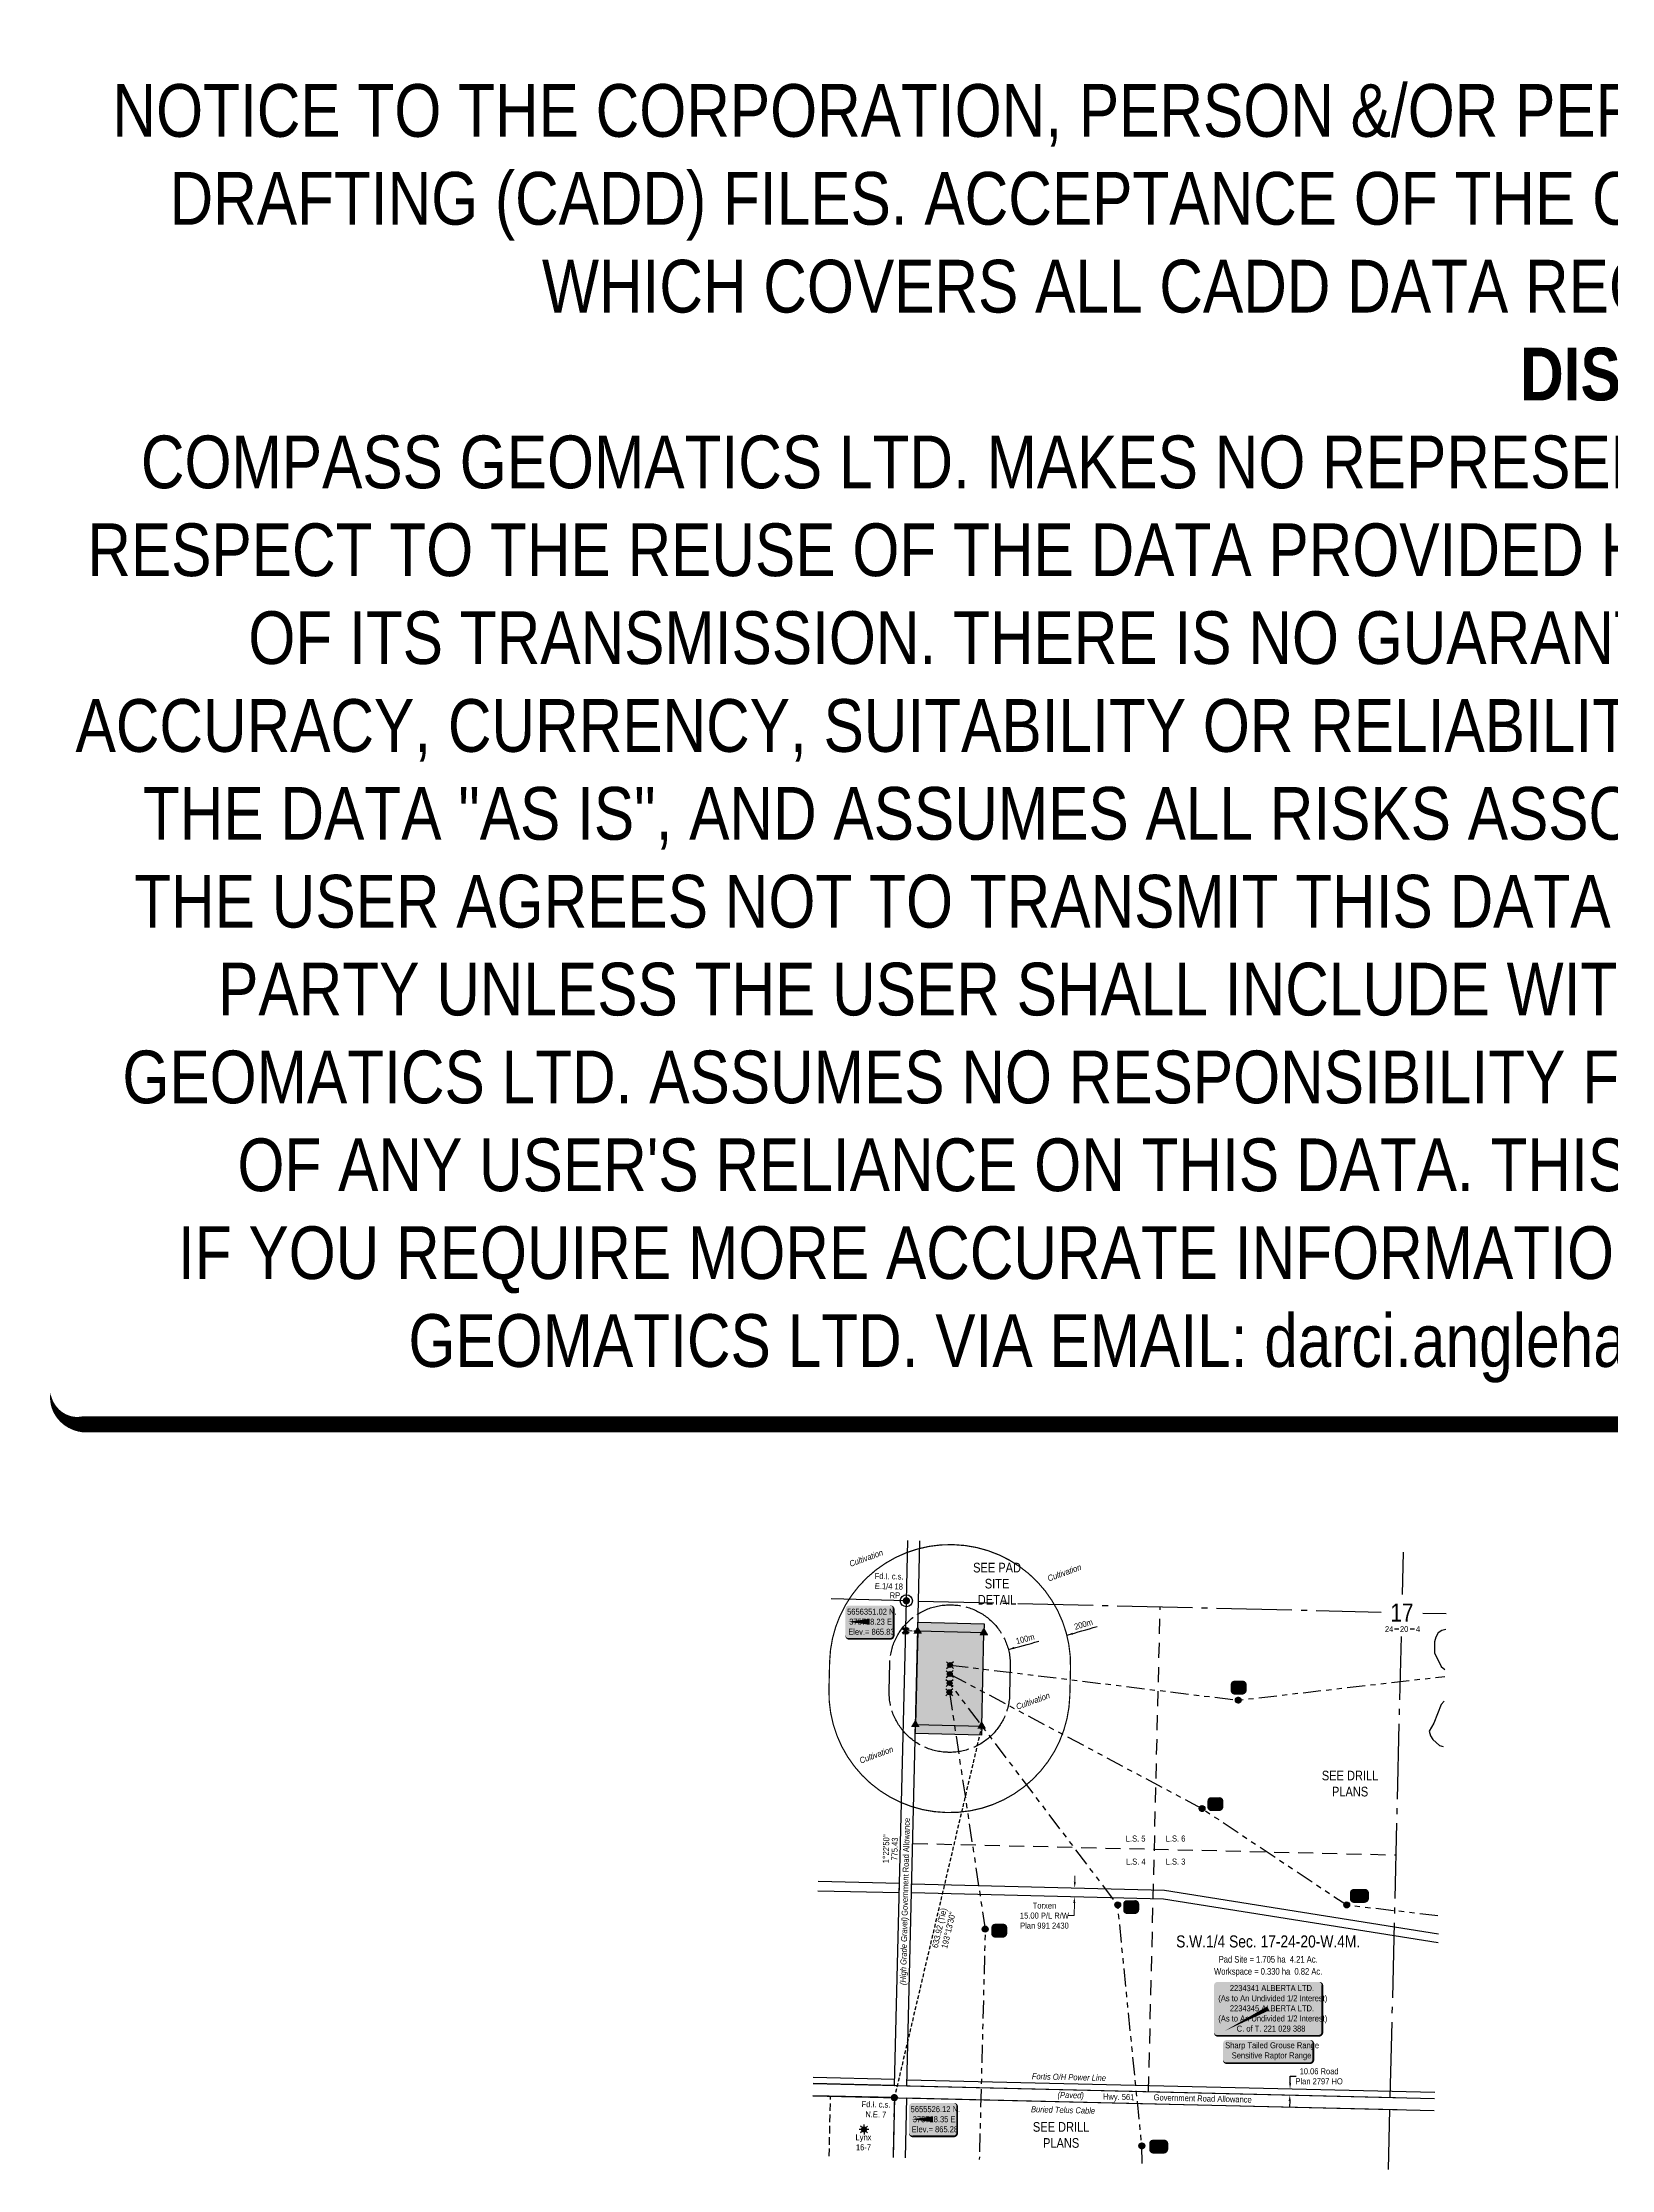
# Model space of a CAD drawing. Extents: x 374305 to 379832, y 5655407 to 5658938.
# Drawn here: x 374305 to 376908, y 5655407 to 5658938 of the extents above; entities that cross this region are included whole.
import ezdxf
from ezdxf.enums import TextEntityAlignment as Align

# ---------------------------------------------------------------- set-up
doc = ezdxf.new("R2010")
doc.units = 0
doc.header["$LTSCALE"] = 5
doc.header["$PDMODE"] = 34
doc.header["$PDSIZE"] = 0.03
for name, pattern in [('foc-ACCESSROAD', [3.75, 2.5, -1.25]), ('foc-BUFFER', [16.75, 15, -1.75]), ('foc-DRILLPATH', [14.75, 6, -1.75, 1.75, -1.75, 1.75, -1.75]), ('foc-LSD', [8, 5, -3]), ('foc-QUARTERLINE', [33, 25, -3, 2, -3]), ('foc-TIELINE', [1.875, 1.25, -0.625])]:
    doc.linetypes.add(name, pattern=pattern)
doc.layers.get('Defpoints').update_dxf_attribs({"color": 9})
for name, color, linetype in [('10', 1, 'Continuous'), ('35', 37, 'Continuous'), ('9', 3, 'Continuous'), ('AS-OWNER', 7, 'Continuous'), ('AS-POWER', 104, 'foc-POWER'), ('AS-TELUS', 224, 'foc-TEL'), ('AUX-BUFFER', 7, 'foc-BUFFER'), ('C-RW', 13, 'Continuous'), ('C-SYMBOL', 7, 'Continuous'), ('DETAIL-T', 7, 'Continuous'), ('F-AR', 190, 'foc-ACCESSROAD'), ('F-WS', 190, 'foc-ACCESSROAD'), ('F-WS-S', 190, 'Continuous'), ('L-AREAREQUIRED', 7, 'Continuous'), ('L-AREAWORK', 5, 'Continuous'), ('L-BD', 7, 'Continuous'), ('L-DETAIL-T', 3, 'Continuous'), ('L-MON', 1, 'Continuous'), ('L-MON-T', 1, 'Continuous'), ('L-QSEC', 8, 'foc-QUARTERLINE'), ('L-ROAD-T', 7, 'Continuous'), ('L-SEC', 7, 'Continuous'), ('L-SECLBL', 7, 'Continuous'), ('L-SECTION-LSD', 7, 'foc-LSD'), ('L-TIE', 7, 'foc-TIELINE'), ('L-TITLEDB', 4, 'Continuous'), ('L-TITLEDB-T', 4, 'Continuous'), ('P-PDRILLPATH', 12, 'foc-DRILLPATH'), ('P-PROPOSED', 10, 'Continuous'), ('P-PROPOSED-H', 21, 'Continuous'), ('P-TEMP-H', 41, 'Continuous'), ('P-TEMP_WORKSPACE', 46, 'Continuous'), ('T-WATER', 160, 'Continuous')]:
    doc.layers.add(name, color=color, linetype=linetype)
for name, color, linetype, lineweight in [('C-RW-T', 13, 'Continuous', 9), ('T-TEXT', 48, 'Continuous', 18), ('T-TIE-T', 201, 'Continuous', 18)]:
    doc.layers.add(name, color=color, linetype=linetype, lineweight=lineweight)
doc.layers.add('DISCLAIMER', color=7, linetype='Continuous', plot=False)
doc.styles.add('100L', font='ARIALN.TTF', dxfattribs={"height": 11})
doc.styles.add('175L', font='ARIALN.TTF', dxfattribs={"height": 20})
doc.styles.add('80', font='ARIALN.TTF', dxfattribs={"height": 10})
doc.styles.add('80CG', font='ARIALN.TTF', dxfattribs={"height": 10})
doc.styles.add('80L', font='ARIALN.TTF', dxfattribs={"height": 10})
doc.styles.add('80LS', font='ARIALNI.TTF', dxfattribs={"height": 10})
doc.styles.add('foc-LtypeFont', font='ARIALN.TTF', dxfattribs={"height": 7.35})
doc.styles.add('SIMPLEX', font='ARIALN.TTF')
doc.linetypes.add('foc-POWER', pattern='A,6,-1,["P",foc-LtypeFont,S=0.2,R=0,X=-0.625,Y=-0.75],-1.24,4', length=12.24)
doc.linetypes.add('foc-POWER-NOLINE', pattern='A,0,-4,["P",foc-LtypeFont,S=0.2,R=0,X=-0.625,Y=-0.75],-8.24', length=12.24)
doc.linetypes.add('foc-TEL', pattern='A,2,-1,["T",foc-LtypeFont,S=0.2,R=0,X=-0.425,Y=-0.75],-1.24,8', length=12.24)
doc.linetypes.add('foc-TEL-NOLINE', pattern='A,0,-2,["T",foc-LtypeFont,S=0.2,R=0,X=-0.425,Y=-0.75],-10.24', length=12.24)
doc.dimstyles.new('CG2011', dxfattribs={"dimscale": 5, "dimtxt": 9, "dimasz": 2, "dimexe": 0.2, "dimexo": 0.0625, "dimgap": 0.5, "dimtad": 0, "dimtih": 1, "dimtoh": 1, "dimzin": 0, "dimdsep": 46, "dimtxsty": '80CG', "dimcen": 0.1, "dimse1": 1, "dimse2": 1, "dimclrd": 256, "dimclrt": 256, "dimaunit": 1, "dimadec": 4, "dimazin": 0, "dimtfac": 0.06, "dimtofl": 0, "dimtmove": 0, "dimatfit": 1, "dimfxl": 0.2, "dimtolj": 1, "dimtzin": 0, "dimlwd": -1, "dimarcsym": 0})
doc.dimstyles.new('Compass 5 000', dxfattribs={"dimscale": 5, "dimtxt": 9, "dimasz": 2, "dimexe": 0.2, "dimexo": 0.0625, "dimgap": 0.5, "dimtad": 0, "dimtih": 1, "dimtoh": 1, "dimzin": 0, "dimdsep": 46, "dimtxsty": '80CG', "dimcen": 0.1, "dimse1": 1, "dimse2": 1, "dimclrd": 256, "dimclrt": 256, "dimaunit": 1, "dimadec": 4, "dimazin": 0, "dimtfac": 0.06, "dimtofl": 0, "dimtmove": 0, "dimatfit": 1, "dimfxl": 0.2, "dimtolj": 1, "dimtzin": 0, "dimlwd": -1, "dimarcsym": 0})

# ---------------------------------------------------------------- blocks, each defined once
blk = doc.blocks.new('fdia')
at = {"color": 255, "const_width": 1}
blk.add_lwpolyline([(-0.5, 0, 1), (0.5, 0, 1)], format="xyb", close=True, dxfattribs=at)
blk = doc.blocks.new('Fdiaa')
blk.add_blockref('fdia', (0, 0))
blk = doc.blocks.new('fdib')
at = {"color": 1, "const_width": 1.6}
blk.add_lwpolyline([(-0.4, 0, 1), (0.4, 0, 1)], format="xyb", close=True, dxfattribs=at)
at = {"color": 1}
blk.add_circle((0, 0), 0.8, dxfattribs=at)
blk = doc.blocks.new('Fdibb')
blk.add_blockref('fdib', (0, 0))
blk = doc.blocks.new('fdicc')
for name in ['Fdibb', 'Fdiaa']:
    blk.add_blockref(name, (0, 0))
blk = doc.blocks.new('FDI')
blk.add_blockref('fdicc', (0, 0))
blk = doc.blocks.new('TRIA')
blk.add_hatch(color=255).paths.add_polyline_path([(-0.04, 1.52), (-1.47, -0.87), (1.39, -0.87)])
blk = doc.blocks.new('TRIAA')
blk.add_blockref('TRIA', (0, 0))
blk = doc.blocks.new('TRIB')
at = {"color": 1}
blk.add_lwpolyline([(-1.12, -0.67), (-0.04, 1.13), (1.04, -0.67)], close=True, dxfattribs=at)
blk = doc.blocks.new('TRIBB')
blk.add_blockref('TRIB', (0, 0))
blk = doc.blocks.new('TRICC')
for name in ['TRIAA', 'TRIBB']:
    blk.add_blockref(name, (0, 0))
blk = doc.blocks.new('plspike')
blk.add_blockref('TRICC', (0, 0))
blk = doc.blocks.new('L-SECLBL')
at = {"layer": '9', "color": 7}
for p, q in [((-5.1, -27.8), (-12.3, -27.8)), ((20.7, -27.8), (13.5, -27.8))]:
    blk.add_line(p, q, dxfattribs=at)
at = {"layer": '10', "color": 2, "style": 'SIMPLEX'}
blk.add_attdef('SEC', text='', height=30, dxfattribs=at).set_placement((0, 0), align=Align.MIDDLE)
at = {"layer": '10', "color": 5, "style": '80L'}
blk.add_attdef('TWP', text='', height=9.5, dxfattribs=at).set_placement((-14.4, -27.4), align=Align.MIDDLE_RIGHT)
blk.add_attdef('RGE', text='', height=9.5, dxfattribs=at).set_placement((3.6, -27.4), align=Align.MIDDLE_CENTER)
blk.add_attdef('MER', text='', height=9.5, dxfattribs=at).set_placement((23.2, -27.4), align=Align.MIDDLE_LEFT)
blk = doc.blocks.new('*D370')
at = {"layer": 'C-RW-T', "transparency": 16777216}
for p, q in [((376017.8, 5655884.4), (376018, 5655894.4)), ((376016.5, 5655828.3), (376006.5, 5655828.3)), ((376017, 5655849.4), (376016.5, 5655828.3))]:
    blk.add_line(p, q, dxfattribs=at)
for points in [[(376015.3, 5655849.4), (376018.6, 5655849.4), (376017.2, 5655859.4)], [(376016.1, 5655884.4), (376019.5, 5655884.3), (376017.6, 5655874.4)]]:
    blk.add_solid(points, dxfattribs=at)
at = {"layer": 'Defpoints', "color": 0, "transparency": 16777216}
for p in [(375979.5, 5655860.3), (375979.9, 5655875.3), (376017.6, 5655874.4)]:
    blk.add_point(p, dxfattribs=at)
at = {"layer": 'C-RW-T', "transparency": 16777216, "insert": (375967.4, 5655828.3), "char_height": 10, "attachment_point": 5, "style": '80CG'}
blk.add_mtext('\\A1;Torxen\\P15.00 P/L R/W\\PPlan 991 2430', dxfattribs=at)
blk = doc.blocks.new('WC')
at = {"layer": 'L-MON'}
h = blk.add_hatch(color=255, dxfattribs=at)
h.dxf.hatch_style = 1
edge = h.paths.add_edge_path()
edge.add_arc((0, 0), 0.9, 0, 360)
at = {"layer": 'L-MON', "color": 240, "flags": 128}
for points in [[(-0.62, 0.5), (-1.23, 1.12)], [(0.52, 0.61), (1.13, 1.21)], [(-1.18, -1.18), (-0.56, -0.57)], [(1.16, -1.18), (0.56, -0.57)]]:
    blk.add_lwpolyline(points, dxfattribs=at)
at = {"layer": 'L-MON', "color": 240}
for radius in [0.8, 0.373]:
    blk.add_circle((0, 0), radius, dxfattribs=at)
blk = doc.blocks.new('*U373')
h = blk.add_hatch(color=255)
edge = h.paths.add_edge_path()
edge.add_line((-69, -20), (69, -20))
edge.add_arc((69, -14), 6, 270, 360)
edge.add_line((75, -14), (75, 12.5))
edge.add_arc((69, 12.5), 6, 0, 90)
edge.add_line((69, 18.5), (-69, 18.5))
edge.add_arc((-69, 12.5), 6, 90, 180)
edge.add_line((-75, 12.5), (-75, -14))
edge.add_arc((-69, -14), 6, 180, 270)
at = {"color": 131, "flags": 128}
blk.add_lwpolyline([(-69, -20, 3, 3, 0), (69, -20, 3, 3, 0.414214), (75, -14, 3, 3, 0), (75, 12.5, 3, 0, 0.414214), (69, 18.5, 0, 0, 0), (-69, 18.5, 0, 0, 0.414214), (-75, 12.5, 0, 0, 0), (-75, -14, 0, 3, 0.414214)], format="xyseb", close=True, dxfattribs=at)
at = {"color": 131, "style": '80'}
blk.add_attdef('ENTER_TEXT_001', (-36, -5), '', height=10, dxfattribs=at)
blk = doc.blocks.new('*U374')
h = blk.add_hatch(color=59)
edge = h.paths.add_edge_path()
edge.add_line((-84, -45.5), (84, -45.5))
edge.add_arc((84, -39.5), 6, 270, 360)
edge.add_line((90, -39.5), (90, 38))
edge.add_arc((84, 38), 6, 0, 90)
edge.add_line((84, 44), (-84, 44))
edge.add_arc((-84, 38), 6, 90, 180)
edge.add_line((-90, 38), (-90, -39.5))
edge.add_arc((-84, -39.5), 6, 180, 270)
at = {"color": 1, "flags": 128}
blk.add_lwpolyline([(-84, -45.5, 3, 3, 0), (84, -45.5, 3, 3, 0.414214), (90, -39.5, 3, 3, 0), (90, 38, 3, 0, 0.414214), (84, 44, 0, 0, 0), (-84, 44, 0, 0, 0.414214), (-90, 38, 0, 0, 0), (-90, -39.5, 0, 3, 0.414214)], format="xyseb", close=True, dxfattribs=at)
blk.add_lwpolyline([(-72.5, -37.6, 0, 7.5, 0), (0, 0, 0, 0, 0)], format="xyseb", dxfattribs=at)
at = {"color": 1, "style": '80'}
blk.add_attdef('ENTER_TEXT_001', (-36, -5), '', height=10, dxfattribs=at)
blk = doc.blocks.new('*U384')
h = blk.add_hatch(color=254)
edge = h.paths.add_edge_path()
edge.add_line((-34, -28.5), (34, -28.5))
edge.add_arc((34, -22.5), 6, 270, 360)
edge.add_line((40, -22.5), (40, 21))
edge.add_arc((34, 21), 6, 0, 90)
edge.add_line((34, 27), (-34, 27))
edge.add_arc((-34, 21), 6, 90, 180)
edge.add_line((-40, 21), (-40, -22.5))
edge.add_arc((-34, -22.5), 6, 180, 270)
at = {"color": 1, "flags": 128}
blk.add_lwpolyline([(-34, -28.5, 3, 3, 0), (34, -28.5, 3, 3, 0.414214), (40, -22.5, 3, 3, 0), (40, 21, 3, 0, 0.414214), (34, 27, 0, 0, 0), (-34, 27, 0, 0, 0.414214), (-40, 21, 0, 0, 0), (-40, -22.5, 0, 3, 0.414214)], format="xyseb", close=True, dxfattribs=at)
blk.add_lwpolyline([(-35.5, 0, 0, 10, 0), (0, 0, 5, 5, 0)], format="xyseb", dxfattribs=at)
at = {"color": 1, "style": '80'}
blk.add_attdef('ENTER_TEXT_001', (-36, -5), '', height=10, dxfattribs=at)
blk = doc.blocks.new('*U385')
at = {"layer": '35', "color": 3}
blk.add_circle((0, 0), 10, dxfattribs=at)
at = {"layer": '35', "color": 3, "style": '80'}
blk.add_attdef('RP_001', (-27.6, 3.8), '', height=10, dxfattribs=at)
blk = doc.blocks.new('*D390')
at = {"layer": 'Defpoints', "color": 0, "transparency": 16777216}
for p in [(375855.9, 5655543), (375856.1, 5655553), (376374.9, 5655540.7)]:
    blk.add_point(p, dxfattribs=at)
at = {"layer": 'L-TITLEDB-T', "transparency": 16777216}
for p, q in [((376375.1, 5655550.7), (376375.4, 5655561.5)), ((376375.4, 5655561.5), (376385.4, 5655561.5)), ((376374.4, 5655520.6), (376374.2, 5655510.6))]:
    blk.add_line(p, q, dxfattribs=at)
for points in [[(376373.5, 5655550.7), (376376.8, 5655550.6), (376374.9, 5655540.7)], [(376372.7, 5655520.7), (376376.1, 5655520.6), (376374.6, 5655530.6)]]:
    blk.add_solid(points, dxfattribs=at)
at = {"layer": 'L-TITLEDB-T', "transparency": 16777216, "insert": (376423.2, 5655561.5), "char_height": 10, "attachment_point": 5, "style": '80CG'}
blk.add_mtext('\\A1;10.06 Road\\PPlan 2797 HO', dxfattribs=at)
blk = doc.blocks.new('TEMP')
h = blk.add_hatch(color=255)
h.dxf.hatch_style = 1
h.paths.add_polyline_path([(0, 0.25), (-0.67, 1.15), (-0.67, 0.67), (-1.15, 0.67), (-0.25, 0), (-1.15, -0.67), (-0.67, -0.67), (-0.67, -1.15), (0, -0.25), (0.67, -1.15), (0.67, -0.67), (1.15, -0.67), (0.25, 0), (1.15, 0.67), (0.67, 0.67), (0.67, 1.15)])
h.paths.add_polyline_path([(0.57, 0.85), (0.57, 0.57), (0.85, 0.57), (0.08, 0), (0.85, -0.57), (0.57, -0.57), (0.57, -0.85), (0, -0.08), (-0.57, -0.85), (-0.57, -0.57), (-0.85, -0.57), (-0.08, 0), (-0.85, 0.57), (-0.57, 0.57), (-0.57, 0.85), (0, 0.08)], flags=16)
h = blk.add_hatch(color=1)
h.dxf.hatch_style = 1
h.paths.add_polyline_path([(0, 0.08), (-0.57, 0.85), (-0.57, 0.57), (-0.85, 0.57), (-0.08, 0), (-0.85, -0.57), (-0.57, -0.57), (-0.57, -0.85), (0, -0.08), (0.57, -0.85), (0.57, -0.57), (0.85, -0.57), (0.08, 0), (0.85, 0.57), (0.57, 0.57), (0.57, 0.85)])
at = {"color": 1}
for p, q in [((-0.08, 0), (0.08, 0)), ((0, 0.08), (0, -0.08))]:
    blk.add_line(p, q, dxfattribs=at)
at = {"color": 255, "flags": 128}
blk.add_lwpolyline([(-0.25, 0), (-1.15, 0.67), (-0.67, 0.67), (-0.67, 1.15), (0, 0.25), (0.67, 1.15), (0.67, 0.67), (1.15, 0.67), (0.25, 0), (1.15, -0.67), (0.67, -0.67), (0.67, -1.15), (0, -0.25), (-0.67, -1.15), (-0.67, -0.67), (-1.15, -0.67)], close=True, dxfattribs=at)
at = {"color": 1, "flags": 128}
blk.add_lwpolyline([(-0.08, 0), (-0.85, 0.57), (-0.57, 0.57), (-0.57, 0.85), (0, 0.08), (0.57, 0.85), (0.57, 0.57), (0.85, 0.57), (0.08, 0), (0.85, -0.57), (0.57, -0.57), (0.57, -0.85), (0, -0.08), (-0.57, -0.85), (-0.57, -0.57), (-0.85, -0.57)], close=True, dxfattribs=at)
blk = doc.blocks.new('plbh')
at = {"layer": 'L-MON'}
h = blk.add_hatch(color=255, dxfattribs=at)
h.dxf.hatch_style = 1
edge = h.paths.add_edge_path()
edge.add_arc((0, 0), 1.16, 0, 360)
h = blk.add_hatch(color=256, dxfattribs=at)
h.dxf.hatch_style = 1
h.paths.add_polyline_path([(-0.96, 0, 1), (0.96, 0, 1)])
h.paths.add_polyline_path([(0.91, 0, -1), (-0.91, 0, -1)], flags=16)
h.paths.add_polyline_path([(0.45, 0, -1), (-0.45, 0, -1)], flags=0)
h = blk.add_hatch(color=256, dxfattribs=at)
h.dxf.hatch_style = 1
h.paths.add_polyline_path([(-0.45, 0, 1), (0.45, 0, 1)])
h.paths.add_polyline_path([(0.4, 0, -1), (-0.4, 0, -1)], flags=16)
at = {"layer": 'L-MON', "color": 240}
for radius in [0.96, 0.91, 0.45, 0.4]:
    blk.add_circle((0, 0), radius, dxfattribs=at)
blk = doc.blocks.new('*U408')
h = blk.add_hatch(color=59)
edge = h.paths.add_edge_path()
edge.add_line((-6.5, -11.5), (6.5, -11.5))
edge.add_arc((6.5, -5.5), 6, 270, 360)
edge.add_line((12.5, -5.5), (12.5, 4))
edge.add_arc((6.5, 4), 6, 0, 90)
edge.add_line((6.5, 10), (-6.5, 10))
edge.add_arc((-6.5, 4), 6, 90, 180)
edge.add_line((-12.5, 4), (-12.5, -5.5))
edge.add_arc((-6.5, -5.5), 6, 180, 270)
at = {"color": 1, "flags": 128}
blk.add_lwpolyline([(-6.5, -11.5, 3, 3, 0), (6.5, -11.5, 3, 3, 0.414214), (12.5, -5.5, 3, 3, 0), (12.5, 4, 3, 0, 0.414214), (6.5, 10, 0, 0, 0), (-6.5, 10, 0, 0, 0.414214), (-12.5, 4, 0, 0, 0), (-12.5, -5.5, 0, 3, 0.414214)], format="xyseb", close=True, dxfattribs=at)
blk.add_lwpolyline([(-4.5, -7.4, 0, 7.5, 0), (0, 0, 0, 0, 0)], format="xyseb", dxfattribs=at)
at = {"color": 1, "style": '80'}
blk.add_attdef('ENTER_TEXT_001', (-36, -5), '', height=10, dxfattribs=at)
blk = doc.blocks.new('*U409')
h = blk.add_hatch(color=59)
edge = h.paths.add_edge_path()
edge.add_line((-9, -11.5), (9, -11.5))
edge.add_arc((9, -5.5), 6, 270, 360)
edge.add_line((15, -5.5), (15, 4))
edge.add_arc((9, 4), 6, 0, 90)
edge.add_line((9, 10), (-9, 10))
edge.add_arc((-9, 4), 6, 90, 180)
edge.add_line((-15, 4), (-15, -5.5))
edge.add_arc((-9, -5.5), 6, 180, 270)
at = {"color": 1, "flags": 128}
blk.add_lwpolyline([(-9, -11.5, 3, 3, 0), (9, -11.5, 3, 3, 0.414214), (15, -5.5, 3, 3, 0), (15, 4, 3, 0, 0.414214), (9, 10, 0, 0, 0), (-9, 10, 0, 0, 0.414214), (-15, 4, 0, 0, 0), (-15, -5.5, 0, 3, 0.414214)], format="xyseb", close=True, dxfattribs=at)
blk.add_lwpolyline([(-4.5, -7.4, 0, 7.5, 0), (0, 0, 0, 0, 0)], format="xyseb", dxfattribs=at)
at = {"color": 1, "style": '80'}
blk.add_attdef('ENTER_TEXT_001', (-36, -5), '', height=10, dxfattribs=at)
blk = doc.blocks.new('GAS')
h = blk.add_hatch(color=255)
h.dxf.hatch_style = 1
edge = h.paths.add_edge_path()
edge.add_arc((0, 0), 0.9, 0, 360)
for p, q in [((-0.81, 0), (-1.62, 0)), ((-0.57, 0.57), (-1.14, 1.14)), ((0, 0.81), (0, 1.62)), ((0.57, 0.57), (1.14, 1.14)), ((1.62, 0), (0.81, 0)), ((-0.57, -0.57), (-1.14, -1.14)), ((0, -0.81), (0, -1.62)), ((1.14, -1.14), (0.57, -0.57))]:
    blk.add_line(p, q)
blk.add_circle((0, 0), 0.8)
blk = doc.blocks.new('Disclaimer_Legal')
at = {"layer": 'DISCLAIMER', "color": 254, "flags": 128}
blk.add_lwpolyline([(-3612.9, -1104.6, 37.5, 37.5, 0), (4096.1, -1104.6, 37.5, 37.5, 0.414214), (4171.1, -1029.6, 37.5, 37.5, 0), (4171.1, 2078.7, 37.5, 0, 0.414214), (4096.1, 2153.7, 0, 0, 0), (-3612.9, 2153.7, 0, 0, 0.414214), (-3687.9, 2078.7, 0, 0, 0), (-3687.9, -1029.6, 0, 37.5, 0.414214)], format="xyseb", close=True, dxfattribs=at)
at = {"layer": 'DISCLAIMER', "color": 254, "insert": (241.6, 533.9), "char_height": 125, "width": 7717.568, "attachment_point": 5, "style": '80'}
blk.add_mtext('NOTICE TO THE CORPORATION, PERSON &/OR PERSONS REGARDING THIS COMPUTER AIDED DESIGN AND DRAFTING (CADD) FILES. ACCEPTANCE OF THE CADD DATA IS BASED ON THE FOLLOWING DISCLAIMER WHICH COVERS ALL CADD DATA RECIEVED FROM COMPASS GEOMATICS LTD.\\P{\\fArial Narrow|b1|i0|c0|p34;DISCLAIMER}\\PCOMPASS GEOMATICS LTD. MAKES NO REPRESENTATION OR WARRANTIES, EXPRESS OR IMPLIED, WITH RESPECT TO THE REUSE OF THE DATA PROVIDED HEREWITH, REGARDLESS OF ITS FORMAT OR THE MEANS OF ITS TRANSMISSION. THERE IS NO GUARANTEE OR REPRESENTATION TO THE USER AS TO THE ACCURACY, CURRENCY, SUITABILITY OR RELIABILITY OF THIS DATA FOR ANY PURPOSE. THE USER ACCEPTS THE DATA "AS IS", AND ASSUMES ALL RISKS ASSOCIATED WITH ITS USE. BY ACCEPTANCE OF THIS DATA, THE USER AGREES NOT TO TRANSMIT THIS DATA OR PROVIDE ACCESS OR ANY PART OF IT TO ANOTHER PARTY UNLESS THE USER SHALL INCLUDE WITH THE DATA A COPY OF THIS DISCLAIMER. COMPASS GEOMATICS LTD. ASSUMES NO RESPONSIBILITY FOR ACTUAL OR CONSEQUENTIAL DAMAGE AS A RESULT OF ANY USER\'S RELIANCE ON THIS DATA. THIS CADD FILE IS FOR ILLUSTRATION PURPOSES ONLY.\\PIF YOU REQUIRE MORE ACCURATE INFORMATION, PLEASE CONTACT DARCI ANGLEHART AT COMPASS GEOMATICS LTD. VIA EMAIL: darci.anglehart@compassgeomatics.ca OR CELL: 506-961-7292', dxfattribs=at)

msp = doc.modelspace()

# ---------------------------------------------------------------- hatches: boundary and pattern name
at = {"layer": 'P-PROPOSED-H'}
h = msp.add_hatch(color=256, dxfattribs=at)
h.dxf.hatch_style = 1
h.paths.add_polyline_path([(375757.129, 5656300.57), (375753.396, 5656145.668), (375863.326, 5656143.019), (375867.059, 5656297.921)])
at = {"layer": 'P-TEMP-H'}
h = msp.add_hatch(color=256, dxfattribs=at)
h.dxf.hatch_style = 1
h.paths.add_polyline_path([(375757.49, 5656315.561), (375867.421, 5656312.911), (375867.059, 5656297.921), (375757.129, 5656300.57)])
h = msp.add_hatch(color=256, dxfattribs=at)
h.dxf.hatch_style = 1
h.paths.add_polyline_path([(375753.396, 5656145.668), (375863.326, 5656143.019), (375862.965, 5656128.028), (375753.034, 5656130.678)])

# ---------------------------------------------------------------- linework, layer by layer
at = {"layer": 'AUX-BUFFER', "color": 251, "linetype": 'foc-BUFFER', "flags": 128}
msp.add_lwpolyline([(375910.718, 5656242.371), (375909.61, 5656196.4, -0.41421356), (375807.777, 5656099.36), (375806.777, 5656099.384, -0.41421356), (375709.737, 5656201.217), (375710.845, 5656247.188, -0.41421356), (375812.678, 5656344.229), (375813.678, 5656344.205, -0.41421356)], format="xyb", close=True, dxfattribs=at)
at = {"layer": 'C-RW', "flags": 128}
for points in [[(375591.306, 5655869.692), (375726.553, 5655866.432), (375726.914, 5655881.419), (375591.666, 5655884.684)], [(376620.975, 5655783.135), (376547.751, 5655794.822), (376165.12, 5655855.826), (375746.636, 5655865.946), (375746.995, 5655880.933), (376166.486, 5655870.788), (376548.115, 5655809.919), (376621.339, 5655798.24)]]:
    msp.add_lwpolyline(points, dxfattribs=at)
at = {"layer": 'F-WS', "flags": 128}
msp.add_lwpolyline([(375610.254, 5655429.174), (375612.412, 5655528.641), (375718.345, 5655526.119), (375716.187, 5655426.631)], dxfattribs=at)
at = {"layer": 'L-QSEC'}
for p, q in [((376561.439, 5656361.423), (376563.129, 5656431.561)), ((375738.226, 5656351.023), (375601.999, 5656354.266)), ((375758.333, 5656350.544), (376526.216, 5656332.262)), ((376595.455, 5656330.614), (376634.137, 5656329.693)), ((376541.32, 5655526.644), (376559.753, 5656291.468)), ((376538.434, 5655406.886), (376540.835, 5655506.537))]:
    msp.add_line(p, q, dxfattribs=at)
at = {"layer": 'L-SEC'}
for p, q in [((375738.226, 5656351.023), (375740.64, 5656451.191)), ((375758.333, 5656350.538), (375760.748, 5656450.711)), ((375718.83, 5655546.226), (375738.226, 5656351.023)), ((375738.937, 5655545.748), (375758.333, 5656350.538)), ((375718.83, 5655546.226), (375583.616, 5655549.446)), ((375718.824, 5655546.226), (375719.462, 5655546.211)), ((375738.937, 5655545.748), (376614.756, 5655524.896)), ((375718.345, 5655526.119), (375583.133, 5655529.338)), ((375718.345, 5655526.119), (375716.187, 5655426.631)), ((375738.452, 5655525.64), (375736.295, 5655426.148)), ((375738.452, 5655525.634), (375738.453, 5655525.659)), ((375738.452, 5655525.64), (376614.272, 5655504.788))]:
    msp.add_line(p, q, dxfattribs=at)
at = {"layer": 'L-SECTION-LSD'}
for p, q in [((376140.128, 5655536.196), (376159.525, 5656340.99)), ((375748.635, 5655948.146), (376551.018, 5655929.042))]:
    msp.add_line(p, q, dxfattribs=at)
at = {"layer": 'L-TIE'}
msp.add_line((375757.129, 5656300.57), (375737.022, 5656301.059), dxfattribs=at)
at = {"layer": 'L-TITLEDB'}
for p, q in [((375719.072, 5655556.28), (375583.857, 5655559.499)), ((375739.179, 5655555.801), (376614.999, 5655534.949))]:
    msp.add_line(p, q, dxfattribs=at)
at = {"layer": 'P-PDRILLPATH', "flags": 128}
for points in [[(375810.769, 5656244.28), (376289, 5656186), (376631.623, 5656225.307)], [(375809.686, 5656199.309), (375869, 5655806), (375859.309, 5655423.194)]]:
    msp.add_lwpolyline(points, dxfattribs=at)
at = {"layer": 'P-PROPOSED', "flags": 128}
msp.add_lwpolyline([(375757.129, 5656300.57), (375753.396, 5656145.668), (375863.326, 5656143.019), (375867.059, 5656297.921)], close=True, dxfattribs=at)
at = {"layer": 'P-TEMP_WORKSPACE'}
for points in [[(375757.49, 5656315.561), (375867.421, 5656312.911), (375867.059, 5656297.921), (375757.129, 5656300.57)], [(375753.396, 5656145.668), (375863.326, 5656143.019), (375862.965, 5656128.028), (375753.034, 5656130.678)]]:
    msp.add_lwpolyline(points, close=True, dxfattribs=at)
at = {"layer": 'T-WATER'}
for points in [[(376633.495, 5656303.024), (376626.841, 5656301.547), (376620.847, 5656297.55), (376616.851, 5656290.558), (376614.852, 5656282.566), (376614.852, 5656264.584), (376625.841, 5656241.606), (376631.896, 5656236.651)], [(376630.641, 5656184.538), (376625.839, 5656178.669), (376613.851, 5656147.7), (376605.858, 5656134.712), (376607.856, 5656126.721), (376611.852, 5656120.726), (376622.841, 5656110.736), (376628.819, 5656108.867)]]:
    msp.add_lwpolyline(points, dxfattribs=at)

# ---------------------------------------------------------------- block references
at = {"xscale": 0.7, "yscale": 0.7, "zscale": 0.7}
msp.add_blockref('Disclaimer_Legal', (376899.401, 5657417.134), dxfattribs=at)
at = {"layer": 'AS-OWNER', "color": 3}
ref = msp.add_blockref('*U408', (376289.031, 5656208.248), dxfattribs=dict(at, xscale=0.99965783, yscale=0.99965783, zscale=0.99965783))
ref.add_attrib('ENTER_TEXT_001', 'ICP', (376279.194, 5656203.246), dxfattribs={"layer": '0', "color": 1, "height": 9.9966, "style": '80'})
ref = msp.add_blockref('*U408', (376250.39, 5656014.884), dxfattribs=dict(at, xscale=0.99965783, yscale=0.99965783, zscale=0.99965783))
ref.add_attrib('ENTER_TEXT_001', 'ICP', (376240.554, 5656009.882), dxfattribs={"layer": '0', "color": 1, "height": 9.9966, "style": '80'})
ref = msp.add_blockref('*U409', (376489.372, 5655862.49), dxfattribs=dict(at, xscale=0.99965783, yscale=0.99965783, zscale=0.99965783))
ref.add_attrib('ENTER_TEXT_001', 'WP1', (376477.947, 5655857.471), dxfattribs={"layer": '0', "color": 1, "height": 9.9966, "style": '80'})
ref = msp.add_blockref('*U408', (376110.636, 5655843.936), dxfattribs=dict(at, xscale=0.99965783, yscale=0.99965783, zscale=0.99965783))
ref.add_attrib('ENTER_TEXT_001', 'ICP', (376100.8, 5655838.934), dxfattribs={"layer": '0', "color": 1, "height": 9.9966, "style": '80'})
ref = msp.add_blockref('*U408', (375891.731, 5655804.716), dxfattribs=dict(at, xscale=0.99965783, yscale=0.99965783, zscale=0.99965783))
ref.add_attrib('ENTER_TEXT_001', 'ICP', (375881.894, 5655799.714), dxfattribs={"layer": '0', "color": 1, "height": 9.9966, "style": '80'})
at = {"layer": 'AS-OWNER'}
ref = msp.add_blockref('*U374', (376338.691, 5655674.285), dxfattribs=dict(at, xscale=0.99965783, yscale=0.99965783, zscale=0.99965783))
ref.add_attrib('ENTER_TEXT_001', '2234341 ALBERTA LTD.', (376275.049, 5655702.953), dxfattribs={"layer": '0', "color": 1, "height": 9.99658, "style": '80'})
ref.add_attrib('ENTER_TEXT_002', '(As to An Undivided 1/2 Interest)', (376255.936, 5655686.122), dxfattribs={"layer": '0', "color": 1, "height": 9.99658, "style": '80'})
ref.add_attrib('ENTER_TEXT_003', '2234345 ALBERTA LTD.', (376275.049, 5655669.42), dxfattribs={"layer": '0', "color": 1, "height": 9.99658, "style": '80'})
ref.add_attrib('ENTER_TEXT_004', '(As to An Undivided 1/2 Interest)', (376255.936, 5655652.588), dxfattribs={"layer": '0', "color": 1, "height": 9.99658, "style": '80'})
ref.add_attrib('ENTER_TEXT_005', 'C. of T. 221 029 388', (376286.464, 5655635.75), dxfattribs={"layer": '0', "color": 1, "height": 9.99658, "style": '80'})
at = {"layer": 'AS-OWNER', "color": 3}
ref = msp.add_blockref('*U409', (376156.273, 5655446.289), dxfattribs=dict(at, xscale=0.99965783, yscale=0.99965783, zscale=0.99965783))
ref.add_attrib('ENTER_TEXT_001', 'WP1', (376144.848, 5655441.27), dxfattribs={"layer": '0', "color": 1, "height": 9.9966, "style": '80'})
at = {"layer": 'DETAIL-T'}
ref = msp.add_blockref('*U384', (375677.199, 5656316.139), dxfattribs=dict(at, xscale=0.99965783, yscale=0.99965783, zscale=0.99965783))
ref.add_attrib('ENTER_TEXT_001', '5656351.02 N.', (375639.893, 5656327.908), dxfattribs={"layer": '0', "color": 1, "height": 9.99658, "style": '80'})
ref.add_attrib('ENTER_TEXT_002', '375738.23 E.', (375643.391, 5656311.206), dxfattribs={"layer": '0', "color": 1, "height": 9.99658, "style": '80'})
ref.add_attrib('ENTER_TEXT_003', 'Elev.= 865.83', (375641.836, 5656294.504), dxfattribs={"layer": '0', "color": 1, "height": 9.99658, "style": '80'})
ref = msp.add_blockref('*U384', (375782.636, 5655490.26), dxfattribs=dict(at, xscale=0.99965783, yscale=0.99965783, zscale=0.99965783))
ref.add_attrib('ENTER_TEXT_001', '5655526.12 N.', (375745.329, 5655502.028), dxfattribs={"layer": '0', "color": 1, "height": 9.99658, "style": '80'})
ref.add_attrib('ENTER_TEXT_002', '375718.35 E.', (375748.828, 5655485.327), dxfattribs={"layer": '0', "color": 1, "height": 9.99658, "style": '80'})
ref.add_attrib('ENTER_TEXT_003', 'Elev.= 865.28', (375747.259, 5655468.625), dxfattribs={"layer": '0', "color": 1, "height": 9.99658, "style": '80'})
at = {"layer": 'L-MON', "xscale": 4.99828915, "yscale": 4.99828915}
for name, p, zscale in [('TEMP', (375737.022, 5656301.059), 4.99828915), ('plspike', (375757.125, 5656300.574), 5), ('plspike', (375867.056, 5656297.925), 5), ('WC', (375810.769, 5656244.28), 4.99828915), ('WC', (375810.047, 5656214.299), 4.99828915), ('WC', (375810.408, 5656229.29), 4.99828915), ('WC', (375809.686, 5656199.309), 4.99828915), ('plspike', (375753.4, 5656145.672), 5), ('plspike', (375863.322, 5656143.019), 5)]:
    msp.add_blockref(name, p, dxfattribs=dict(at, zscale=zscale))
at = {"layer": 'L-MON', "color": 3, "xscale": 4.99828915, "yscale": 4.99828915, "zscale": 4.99828915}
for p in [(376289, 5656186), (376229, 5656006), (376089, 5655846), (376469, 5655846), (375869, 5655806), (376129, 5655446)]:
    msp.add_blockref('plbh', p, dxfattribs=at)
at = {"layer": 'L-SECLBL', "xscale": 0.99965783, "yscale": 0.99965783, "zscale": 0.99965783}
msp.add_blockref('L-SECLBL', (376560.716, 5656331.441), dxfattribs=at).add_auto_attribs({'SEC': '17', 'TWP': '24', 'RGE': '20', 'MER': '4'})
at = {"layer": 'T-TIE-T', "color": 5}
ref = msp.add_blockref('*U373', (376338.691, 5655603.252), dxfattribs=dict(at, xscale=0.99965783, yscale=0.99965783, zscale=0.99965783))
ref.add_attrib('ENTER_TEXT_001', 'Sharp Tailed Grouse Range', (376267.381, 5655608.054), dxfattribs={"layer": '0', "color": 131, "height": 9.99658, "style": '80'})
ref.add_attrib('ENTER_TEXT_002', 'Sensitive Raptor Range', (376278.207, 5655591.216), dxfattribs={"layer": '0', "color": 131, "height": 9.99658, "style": '80'})

# ---------------------------------------------------------------- texts
at = {"layer": 'AS-POWER', "insert": (375946.302, 5655566.673), "char_height": 9.99669, "attachment_point": 1, "rotation": 358.636126, "style": '80L'}
msp.add_mtext_dynamic_manual_height_columns('\\pi0.32615;{\\fArial Narrow|b0|i1|c0|p34;Fortis O/H Power Line}', width=112.46385, gutter_width=49.996, heights=[0], dxfattribs=at)
at = {"layer": 'AS-TELUS', "insert": (375944.952, 5655511.914), "char_height": 9.99669, "attachment_point": 1, "rotation": 358.6389, "style": '80L'}
msp.add_mtext_dynamic_manual_height_columns('\\pi0.29888;{\\fArial Narrow|b0|i1|c0|p34;Buried Telus Cable}', width=97.20287, gutter_width=49.996, heights=[0], dxfattribs=at)
at = {"layer": 'AUX-BUFFER', "char_height": 9.9966, "attachment_point": 1, "style": '80L'}
for s, insert, rotation in [('200m', (376015.738, 5656312.23), 16.300568), ('100m', (375918.967, 5656288.459), 15.066757)]:
    msp.add_mtext_dynamic_manual_height_columns(s, width=6.84457, gutter_width=44.985, heights=[0], dxfattribs=dict(at, insert=insert, rotation=rotation))
at = {"layer": 'C-SYMBOL', "color": 3, "style": '175L'}
msp.add_text('S.W.1/4 Sec. 17-24-20-W.4M.', height=19.99316, dxfattribs=at).set_placement((376338.691, 5655769.425), align=Align.BOTTOM_CENTER)
at = {"layer": 'F-AR', "insert": (375667.092, 5655451.944), "char_height": 9.9966, "attachment_point": 5, "style": '80CG'}
msp.add_mtext('\\A1;Lynx\\P16-7', dxfattribs=at)
at = {"layer": 'L-AREAREQUIRED', "color": 5, "style": '100L'}
msp.add_text('Pad Site = 1.705 ha  4.21 Ac.', height=10.99624, dxfattribs=at).set_placement((376338.691, 5655746.933), align=Align.BOTTOM_CENTER)
at = {"layer": 'L-AREAWORK', "color": 5, "style": '100L'}
msp.add_text('Workspace = 0.330 ha  0.82 Ac.', height=10.99624, dxfattribs=at).set_placement((376338.691, 5655726.94), align=Align.BOTTOM_CENTER)
at = {"layer": 'L-BD', "style": '80L'}
for s, height, rotation, p in [("1°22'50''", 9.9966, 88.6194, (375704.551, 5655939.143)), ('775.43', 9.9966, 88.6194, (375718.792, 5655938.8)), ('633.92 (Tie)', 9.99658, 76.775, (375794.236, 5655807.537)), ("193°13'30''", 9.99658, 76.775, (375808.104, 5655804.278))]:
    msp.add_text(s, height=height, rotation=rotation, dxfattribs=at).set_placement(p, align=Align.MIDDLE)
at = {"layer": 'L-DETAIL-T', "char_height": 16, "width": 109.47514, "attachment_point": 5, "style": '80CG'}
for s, insert in [('SEE PAD SITE DETAIL', (375888.74, 5656379.395)), ('SEE DRILL\\PPLANS', (376474.562, 5656047.397)), ('SEE DRILL\\PPLANS', (375995.091, 5655464.103))]:
    msp.add_mtext(s, dxfattribs=dict(at, insert=insert))
at = {"layer": 'L-ROAD-T', "style": '80L'}
for s, height, rotation, p in [('Government Road Allowance', 9.99658, 88.619382, (375737.239, 5655909.29)), ('Hwy. 561', 9.9966, 358.636126, (376090.583, 5655527.456)), ('Government Road Allowance', 9.99658, 358.636126, (376229.982, 5655524.711))]:
    msp.add_text(s, height=height, rotation=rotation, dxfattribs=at).set_placement(p, align=Align.MIDDLE_CENTER)
at = {"layer": 'T-TEXT', "style": '80LS'}
for s, height, rotation, p in [('Cultivation', 9.99658, 20, (376000.504, 5656397.627)), ('Cultivation', 9.99658, 20, (375948.299, 5656184.628)), ('Cultivation', 9.99658, 20, (375688.401, 5656095.299)), ('(High Grade Gravel)', 9.99658, 88.619382, (375733.867, 5655769.378)), ('(Paved)', 9.9966, 358.636126, (376010.99, 5655530.258))]:
    msp.add_text(s, height=height, rotation=rotation, dxfattribs=at).set_placement(p, align=Align.MIDDLE_CENTER)

# ---------------------------------------------------------------- dimensions: what is measured, and where the dimension line sits
at = {"layer": 'C-RW-T'}
dim = msp.add_linear_dim(base=(376017.564, 5655874.39), p1=(375979.497, 5655860.315), p2=(375979.86, 5655875.301), angle=88.614625, text='Torxen\\P15.00 P/L R/W\\PPlan 991 2430', dimstyle='Compass 5 000', dxfattribs=at)
dim.commit()
dim.dimension.update_dxf_attribs({"geometry": '*D370', "text_midpoint": (375967.364, 5655828.334), "dimtype": 161})
at = {"layer": 'L-TITLEDB-T'}
dim = msp.add_linear_dim(base=(376374.884, 5655540.666), p1=(375855.91, 5655542.963), p2=(375856.149, 5655553.016), angle=88.636126, text='10.06 Road\\PPlan 2797 HO', dimstyle='Compass 5 000', dxfattribs=at)
dim.commit()
dim.dimension.update_dxf_attribs({"geometry": '*D390', "text_midpoint": (376423.178, 5655561.547), "dimtype": 161})

# ---------------------------------------------------------------- leaders
at = {"layer": 'AUX-BUFFER', "path_type": 1}
for points in [[(375907.455, 5656270.148), (375957.82, 5656283.706)], [(376004.623, 5656293.675), (376054.685, 5656308.315)]]:
    msp.add_leader(points, dimstyle='CG2011', override={"dimasz": 2, "dimgap": 0.5, "dimtad": 0}, dxfattribs=at)

# ---------------------------------------------------------------- next in the draw order: texts
at = {"layer": 'L-MON-T', "char_height": 9.99658, "width": 43.0457, "attachment_point": 2, "rotation": 358.680326, "style": '80LS', "bg_fill": 3, "box_fill_scale": 1.15, "bg_fill_color": 256, "bg_fill_true_color": 256, "bg_fill_transparency": 0}
for s, insert in [('{\\fArial Narrow|b0|i0|c0|p34;Fd.I. c.s.\\PE.1/4 18}', (375709.774, 5656396.704)), ('{\\fArial Narrow|b0|i0|c0|p34;Fd.I. c.s.\\PN.E. 7}', (375688.027, 5655519.938))]:
    msp.add_mtext(s, dxfattribs=dict(at, insert=insert))
at = {"layer": 'L-SECTION-LSD', "attachment_point": 1, "style": '100L', "bg_fill": 3, "box_fill_scale": 1.5, "bg_fill_color": 256, "bg_fill_transparency": 0}
for s, width, insert, char_height in [('\\pi1.75798;L.S. 5', 30.39074, (376100.633, 5655961.26), 9.99658), ('L.S. 6', 30.4727, (376168.569, 5655961.26), 9.9966), ('\\pi1.98533;L.S. 4', 30.52945, (376100.633, 5655922.988), 9.99658), ('L.S. 3', 30.36552, (376168.569, 5655922.988), 9.9966)]:
    msp.add_mtext_dynamic_manual_height_columns(s, width=width, gutter_width=54.981, heights=[0], dxfattribs=dict(at, insert=insert, char_height=char_height))

# ---------------------------------------------------------------- next in the draw order: linework, layer by layer
at = {"layer": 'AS-POWER', "linetype": 'foc-POWER-NOLINE', "flags": 128}
msp.add_lwpolyline([(375583.616, 5655549.446), (376549.929, 5655526.439)], dxfattribs=at)
at = {"layer": 'AS-TELUS', "linetype": 'foc-TEL-NOLINE', "flags": 128}
msp.add_lwpolyline([(375583.133, 5655529.338), (376552.467, 5655506.26)], dxfattribs=at)
at = {"layer": 'AUX-BUFFER', "color": 251, "linetype": 'foc-BUFFER', "const_width": 1.999, "flags": 128}
msp.add_lwpolyline([(376010.655, 5656239.963), (376009.547, 5656193.992, -0.41421356), (375805.368, 5655999.423), (375804.369, 5655999.447, -0.41421356), (375609.8, 5656203.626), (375610.908, 5656249.597, -0.41421356), (375815.087, 5656444.166), (375816.086, 5656444.142, -0.41421356)], format="xyb", close=True, dxfattribs=at)
at = {"layer": 'L-TIE'}
msp.add_line((375863.322, 5656143.019), (375718.345, 5655526.119), dxfattribs=at)
at = {"layer": 'P-PDRILLPATH', "flags": 128}
for points in [[(376129.418, 5655416.708), (376129, 5655446), (376089, 5655846), (375810.047, 5656214.299)], [(375810.408, 5656229.29), (376229, 5656006), (376469, 5655846), (376622.064, 5655828.339)]]:
    msp.add_lwpolyline(points, dxfattribs=at)

# ---------------------------------------------------------------- next in the draw order: block references
at = {"xscale": 0.99965783, "yscale": 0.99965783, "zscale": 0.99965783}
msp.add_blockref('*U385', (375738.226, 5656351.023), dxfattribs=at).add_auto_attribs({'RP_001': 'RP'})
at = {"layer": 'F-WS-S', "xscale": 4.99828915, "yscale": 4.99828915, "zscale": 4.99828915}
msp.add_blockref('GAS', (375668.108, 5655473.286), dxfattribs=at)
at = {"layer": 'L-MON', "xscale": 5, "yscale": 5, "zscale": 5}
for p in [(375738.226, 5656351.023), (375718.345, 5655526.119)]:
    msp.add_blockref('FDI', p, dxfattribs=at)

# ---------------------------------------------------------------- next in the draw order: texts
at = {"layer": 'T-TEXT', "style": '80LS'}
msp.add_text('Cultivation', height=9.99658, rotation=20, dxfattribs=at).set_placement((375671.465, 5656421.913), align=Align.MIDDLE_CENTER)

doc.saveas('drawing.dxf')
